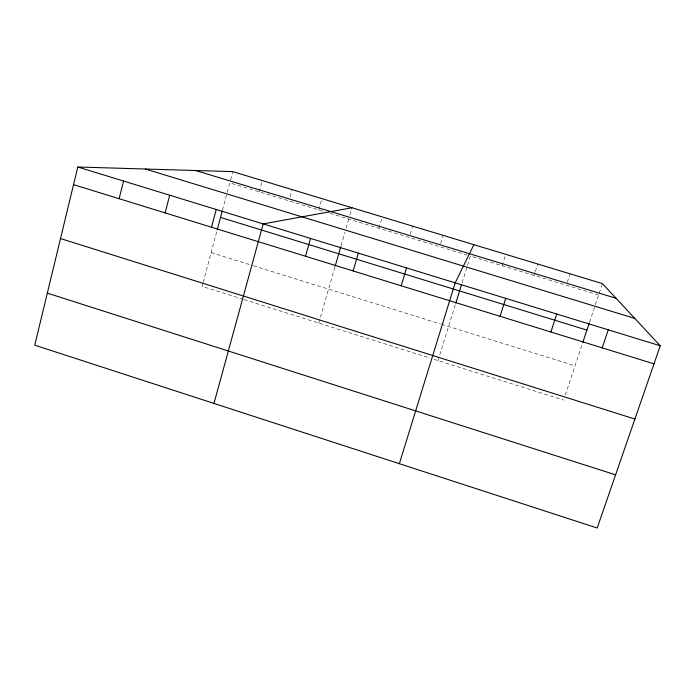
<?xml version="1.0" encoding="UTF-8"?>
<svg xmlns="http://www.w3.org/2000/svg" width="695" height="695" viewBox="0 0 695 695"><rect width="100%" height="100%" fill="white"/><g stroke="black" fill="none" stroke-linecap="round" stroke-linejoin="round"><path stroke-width="0.52" stroke-dasharray="3.48 2.61" d="M202.94 283.325L202.123 286.392L243.085 299.276M203.218 282.3L217.214 229.845M222.487 210.09L229.758 182.872L322.888 211.184M230.575 179.797L232.756 171.622M259.261 191.837L262.319 180.578M290.058 196.763L292.048 189.587M318.744 209.933L321.941 198.64M318.779 323.088L335.146 266.263M341.097 245.604L344.92 232.33M346.093 228.247L348.742 219.047M349.924 214.937L352 207.744M378.897 228.221L382.215 216.901M410.146 234.354L412.613 226.11M440.665 243.624L443.175 235.37M438.006 360.583L455.486 304.149M462.123 282.735L470.385 256.047L598.595 295.028M502.164 265.707L505.751 254.327M534.116 275.429L535.037 272.579M535.341 271.623L537.782 264.031M567.198 282.344L569.996 273.795M565.296 395.055L582.497 343.373M589.586 322.089L602.4 283.612M330.125 213.391L467.318 255.108M211.141 252.615L252.363 265.447M253.38 265.759L440.5 323.974M441.507 324.287L575.026 365.831M244.093 299.597L429.996 358.064M434.001 359.324L563.619 400.094"/><path stroke-width="1.04" d="M77.797 167L34.75 345.172L597.196 528L660.25 345.789L602.4 283.612L232.756 171.622L77.797 167L660.25 345.789M119.132 198.701L123.545 181.039M165.132 212.905L169.684 195.208M211.523 227.23L216.232 209.499M217.214 229.845L222.209 211.141M213.964 403.43L263.188 223.903L352 207.744M305.522 256.246L310.552 238.446M335.146 266.263L340.802 246.629M353.138 270.954L358.333 253.11M401.18 285.784L406.54 267.914M399.364 463.695L455.173 282.839L473.903 244.683M455.798 303.133L461.48 284.785M500.035 316.303L505.734 298.355M550.883 332.002L556.764 314.027M582.836 342.357L589.247 323.097M602.2 347.847L608.264 329.83M195.712 170.518L616.022 298.251M145.307 169.015L634.761 318.397M220.532 217.422L586.919 330.108M73.54 184.627L654.004 363.841M60.508 238.55L634.9 419.033M47.321 293.125L615.588 474.833"/></g></svg>
